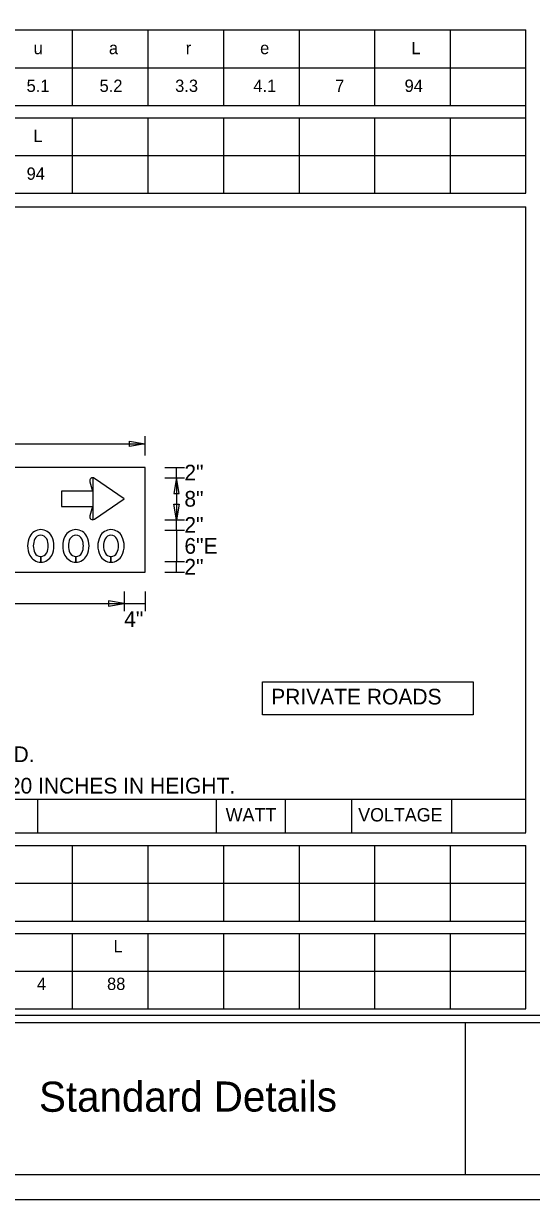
# Model space of a CAD drawing. Extents: x 764 to 1076, y -284 to -242.
# Drawn here: x 1035.26 to 1043.35, y -284.2 to -265.48 of the extents above; entities that cross this region are included whole.
import ezdxf

# ---------------------------------------------------------------- set-up
doc = ezdxf.new("R2010")
doc.units = 0
for name, color, linetype in [('GSBWFill', 7, 'Continuous'), ('GSColorFill', 7, 'Continuous'), ('GSDims', 7, 'Continuous'), ('GSOutline', 7, 'Continuous'), ('GSSign', 7, 'Continuous'), ('NonPlottingEle_dp', 7, 'Continuous'), ('PlotBorder_dp', 7, 'Continuous'), ('SheetBorder_dp', 7, 'Continuous'), ('SheetLinesMisc2_dp', 7, 'Continuous'), ('TextLabel', 7, 'Continuous'), ('TextMinor', 7, 'Continuous'), ('TextMisc', 7, 'Continuous')]:
    doc.layers.add(name, color=color, linetype=linetype)

msp = doc.modelspace()

# ---------------------------------------------------------------- linework, layer by layer
at = {"layer": 'GSBWFill'}
for p, q in [((1037.199, -272.545), (1029.199, -272.545)), ((1037.199, -274.211), (1037.199, -272.545)), ((1035.537, -273.964), (1035.537, -274.054)), ((1035.537, -274.054), (1035.537, -273.964)), ((1036.096, -273.964), (1036.096, -274.054)), ((1036.096, -274.054), (1036.096, -273.964)), ((1036.655, -273.964), (1036.655, -274.054)), ((1036.655, -274.054), (1036.655, -273.964)), ((1029.199, -274.211), (1037.199, -274.211))]:
    msp.add_line(p, q, dxfattribs=at)
for points in [[(1036.318, -272.773), (1036.363, -272.921), (1035.865, -272.921)], [(1036.391, -273.37), (1036.866, -273.045), (1036.391, -272.72)], [(1035.865, -272.921), (1035.865, -273.168), (1036.363, -273.168), (1036.318, -273.316)]]:
    msp.add_lwpolyline(points, dxfattribs=at)
for centre, radius, start, end in [((1036.364, -272.759), 0.0481, 55.6003, 197.0573), ((1036.364, -273.33), 0.0481, 162.9427, 304.3997), ((1036.655, -273.731), 0.195, 26.481, 153.519), ((1036.655, -273.731), 0.105, 26.481, 153.519), ((1036.783, -273.795), 0.338, 153.519, 206.481), ((1036.783, -273.795), 0.248, 153.519, 206.481), ((1036.527, -273.795), 0.248, 333.519, 26.481), ((1036.527, -273.795), 0.338, 333.519, 26.481), ((1036.655, -273.859), 0.195, 206.481, 270), ((1036.655, -273.859), 0.105, 206.481, 270), ((1036.655, -273.859), 0.105, 270.0136, 333.519), ((1036.655, -273.859), 0.195, 270.0073, 333.519)]:
    msp.add_arc(centre, radius, start, end, dxfattribs=at)
for centre, major_axis, ratio, start_param, end_param in [((1035.537, -273.731), (0, 0.195), 0.999995, 5.17457, 7.3918), ((1035.537, -273.731), (0, 0.105), 0.999995, 5.17457, 7.3918), ((1036.096, -273.731), (0, 0.195), 0.999998, 5.17457, 7.3918), ((1036.096, -273.731), (0, 0.105), 0.999998, 5.17457, 7.3918), ((1035.665, -273.795), (0, 0.338), 0.999995, 1.108615, 2.032978), ((1035.665, -273.795), (0, 0.248), 0.999995, 1.108615, 2.032978), ((1035.409, -273.795), (0, 0.248), 0.999995, 4.250208, 5.17457), ((1035.409, -273.795), (0, 0.338), 0.999995, 4.250208, 5.17457), ((1036.224, -273.795), (0, 0.338), 0.999998, 1.108615, 2.032978), ((1036.224, -273.795), (0, 0.248), 0.999998, 1.108615, 2.032978), ((1035.968, -273.795), (0, 0.248), 0.999998, 4.250208, 5.17457), ((1035.968, -273.795), (0, 0.338), 0.999998, 4.250208, 5.17457), ((1035.537, -273.859), (0, 0.195), 0.999995, 2.032978, 3.141593), ((1035.537, -273.859), (0, 0.105), 0.999995, 2.032978, 3.141593), ((1035.537, -273.859), (0, 0.105), 0.999995, 3.141831, 4.250208), ((1035.537, -273.859), (0, 0.195), 0.999995, 3.141721, 4.250208), ((1036.096, -273.859), (0, 0.195), 0.999998, 2.032978, 3.141593), ((1036.096, -273.859), (0, 0.105), 0.999998, 2.032978, 3.141593), ((1036.096, -273.859), (0, 0.105), 0.999998, 3.141831, 4.250208), ((1036.096, -273.859), (0, 0.195), 0.999998, 3.141721, 4.250208)]:
    msp.add_ellipse(centre, major_axis=major_axis, ratio=ratio, start_param=start_param, end_param=end_param, dxfattribs=at)
at = {"layer": 'GSColorFill'}
for p, q in [((1037.199, -272.545), (1029.199, -272.545)), ((1037.199, -272.545), (1029.199, -272.545)), ((1037.199, -274.211), (1037.199, -272.545)), ((1037.199, -274.211), (1037.199, -272.545)), ((1035.537, -273.964), (1035.537, -274.054)), ((1035.537, -274.054), (1035.537, -273.964)), ((1036.096, -273.964), (1036.096, -274.054)), ((1036.096, -274.054), (1036.096, -273.964)), ((1036.655, -273.964), (1036.655, -274.054)), ((1036.655, -274.054), (1036.655, -273.964)), ((1029.199, -274.211), (1037.199, -274.211)), ((1029.199, -274.211), (1037.199, -274.211))]:
    msp.add_line(p, q, dxfattribs=at)
for points in [[(1036.318, -272.773), (1036.363, -272.921), (1035.865, -272.921)], [(1036.391, -273.37), (1036.866, -273.045), (1036.391, -272.72)], [(1035.865, -272.921), (1035.865, -273.168), (1036.363, -273.168), (1036.318, -273.316)]]:
    msp.add_lwpolyline(points, dxfattribs=at)
for centre, radius, start, end in [((1036.364, -272.759), 0.0481, 55.6003, 197.0573), ((1036.364, -273.33), 0.0481, 162.9427, 304.3997), ((1036.655, -273.731), 0.195, 26.481, 153.519), ((1036.655, -273.731), 0.105, 26.481, 153.519), ((1036.783, -273.795), 0.338, 153.519, 206.481), ((1036.783, -273.795), 0.248, 153.519, 206.481), ((1036.527, -273.795), 0.248, 333.519, 26.481), ((1036.527, -273.795), 0.338, 333.519, 26.481), ((1036.655, -273.859), 0.195, 206.481, 270), ((1036.655, -273.859), 0.105, 206.481, 270), ((1036.655, -273.859), 0.105, 270.0136, 333.519), ((1036.655, -273.859), 0.195, 270.0073, 333.519)]:
    msp.add_arc(centre, radius, start, end, dxfattribs=at)
for centre, major_axis, ratio, start_param, end_param in [((1035.537, -273.731), (0, 0.195), 0.999995, 5.17457, 7.3918), ((1035.537, -273.731), (0, 0.105), 0.999995, 5.17457, 7.3918), ((1036.096, -273.731), (0, 0.195), 0.999998, 5.17457, 7.3918), ((1036.096, -273.731), (0, 0.105), 0.999998, 5.17457, 7.3918), ((1035.665, -273.795), (0, 0.338), 0.999995, 1.108615, 2.032978), ((1035.665, -273.795), (0, 0.248), 0.999995, 1.108615, 2.032978), ((1035.409, -273.795), (0, 0.248), 0.999995, 4.250208, 5.17457), ((1035.409, -273.795), (0, 0.338), 0.999995, 4.250208, 5.17457), ((1036.224, -273.795), (0, 0.338), 0.999998, 1.108615, 2.032978), ((1036.224, -273.795), (0, 0.248), 0.999998, 1.108615, 2.032978), ((1035.968, -273.795), (0, 0.248), 0.999998, 4.250208, 5.17457), ((1035.968, -273.795), (0, 0.338), 0.999998, 4.250208, 5.17457), ((1035.537, -273.859), (0, 0.195), 0.999995, 2.032978, 3.141593), ((1035.537, -273.859), (0, 0.105), 0.999995, 2.032978, 3.141593), ((1035.537, -273.859), (0, 0.105), 0.999995, 3.141831, 4.250208), ((1035.537, -273.859), (0, 0.195), 0.999995, 3.141721, 4.250208), ((1036.096, -273.859), (0, 0.195), 0.999998, 2.032978, 3.141593), ((1036.096, -273.859), (0, 0.105), 0.999998, 2.032978, 3.141593), ((1036.096, -273.859), (0, 0.105), 0.999998, 3.141831, 4.250208), ((1036.096, -273.859), (0, 0.195), 0.999998, 3.141721, 4.250208)]:
    msp.add_ellipse(centre, major_axis=major_axis, ratio=ratio, start_param=start_param, end_param=end_param, dxfattribs=at)
at = {"layer": 'GSDims'}
for p, q in [((1037.199, -272.357), (1037.199, -272.045)), ((1029.199, -272.17), (1037.199, -272.17)), ((1037.199, -272.357), (1037.199, -272.357)), ((1037.511, -272.545), (1037.824, -272.545)), ((1037.511, -272.545), (1037.511, -272.545)), ((1037.699, -272.711), (1037.699, -272.545)), ((1037.511, -272.711), (1037.824, -272.711)), ((1037.511, -272.711), (1037.824, -272.711)), ((1037.699, -272.711), (1037.699, -273.378)), ((1037.511, -273.378), (1037.824, -273.378)), ((1037.511, -273.378), (1037.824, -273.378)), ((1037.699, -273.545), (1037.699, -273.378)), ((1037.511, -273.545), (1037.824, -273.545)), ((1037.511, -273.545), (1037.824, -273.545)), ((1037.699, -273.545), (1037.699, -274.045)), ((1037.511, -274.045), (1037.824, -274.045)), ((1037.511, -274.045), (1037.824, -274.045)), ((1037.699, -274.211), (1037.699, -274.045)), ((1037.511, -274.211), (1037.824, -274.211)), ((1037.511, -274.211), (1037.511, -274.211)), ((1036.866, -274.524), (1036.866, -274.836)), ((1036.866, -274.524), (1036.866, -274.836)), ((1037.199, -274.524), (1037.199, -274.836)), ((1037.199, -274.524), (1037.199, -274.836)), ((1029.532, -274.711), (1036.866, -274.711)), ((1036.866, -274.711), (1037.199, -274.711))]:
    msp.add_line(p, q, dxfattribs=at)
for points in [[(1037.199, -272.17), (1036.949, -272.211), (1036.949, -272.128)], [(1037.699, -272.711), (1037.657, -272.961), (1037.74, -272.961)], [(1037.699, -273.378), (1037.657, -273.128), (1037.74, -273.128)], [(1036.866, -274.711), (1036.616, -274.67), (1036.616, -274.753)]]:
    msp.add_lwpolyline(points, close=True, dxfattribs=at)
at = {"layer": 'GSOutline'}
for p, q in [((1037.199, -272.545), (1029.199, -272.545)), ((1037.199, -274.211), (1037.199, -272.545)), ((1029.199, -274.211), (1037.199, -274.211))]:
    msp.add_line(p, q, dxfattribs=at)
for points in [[(1036.318, -272.773), (1036.363, -272.921), (1035.865, -272.921)], [(1036.391, -273.37), (1036.866, -273.045), (1036.391, -272.72)], [(1035.865, -272.921), (1035.865, -273.168), (1036.363, -273.168), (1036.318, -273.316)]]:
    msp.add_lwpolyline(points, dxfattribs=at)
for centre, radius, start, end in [((1036.364, -272.759), 0.0481, 55.6003, 197.0573), ((1036.364, -273.33), 0.0481, 162.9427, 304.3997), ((1036.655, -273.731), 0.195, 26.481, 153.519), ((1036.655, -273.731), 0.105, 26.481, 153.519), ((1036.783, -273.795), 0.338, 153.519, 206.481), ((1036.783, -273.795), 0.248, 153.519, 206.481), ((1036.527, -273.795), 0.248, 333.519, 26.481), ((1036.527, -273.795), 0.338, 333.519, 26.481), ((1036.655, -273.859), 0.195, 206.481, 333.519), ((1036.655, -273.859), 0.105, 206.481, 333.519)]:
    msp.add_arc(centre, radius, start, end, dxfattribs=at)
for centre, major_axis, ratio, start_param, end_param in [((1035.537, -273.731), (0, 0.195), 0.999995, 5.17457, 7.3918), ((1035.537, -273.731), (0, 0.105), 0.999995, 5.17457, 7.3918), ((1036.096, -273.731), (0, 0.195), 0.999998, 5.17457, 7.3918), ((1036.096, -273.731), (0, 0.105), 0.999998, 5.17457, 7.3918), ((1035.665, -273.795), (0, 0.338), 0.999995, 1.108615, 2.032978), ((1035.665, -273.795), (0, 0.248), 0.999995, 1.108615, 2.032978), ((1035.409, -273.795), (0, 0.248), 0.999995, 4.250208, 5.17457), ((1035.409, -273.795), (0, 0.338), 0.999995, 4.250208, 5.17457), ((1036.224, -273.795), (0, 0.338), 0.999998, 1.108615, 2.032978), ((1036.224, -273.795), (0, 0.248), 0.999998, 1.108615, 2.032978), ((1035.968, -273.795), (0, 0.248), 0.999998, 4.250208, 5.17457), ((1035.968, -273.795), (0, 0.338), 0.999998, 4.250208, 5.17457), ((1035.537, -273.859), (0, 0.195), 0.999995, 2.032978, 4.250208), ((1035.537, -273.859), (0, 0.105), 0.999995, 2.032978, 4.250208), ((1036.096, -273.859), (0, 0.195), 0.999998, 2.032978, 4.250208), ((1036.096, -273.859), (0, 0.105), 0.999998, 2.032978, 4.250208)]:
    msp.add_ellipse(centre, major_axis=major_axis, ratio=ratio, start_param=start_param, end_param=end_param, dxfattribs=at)
at = {"layer": 'NonPlottingEle_dp'}
msp.add_line((1036.364, -272.711), (1036.365, -273.378), dxfattribs=at)
at = {"layer": 'PlotBorder_dp'}
msp.add_lwpolyline([(1010.014, -241.805), (1010.014, -284.205), (1076.014, -284.205), (1076.014, -241.805)], dxfattribs=at)
at = {"layer": 'SheetBorder_dp'}
for p, q in [((1012.214, -281.388), (1073.814, -281.388)), ((1042.298, -281.388), (1042.298, -283.805)), ((1012.214, -283.805), (1073.814, -283.805))]:
    msp.add_line(p, q, dxfattribs=at)
at = {"layer": 'SheetLinesMisc2_dp'}
for p, q in [((1013.667, -265.578), (1043.262, -265.578)), ((1036.038, -265.578), (1036.038, -266.78)), ((1037.242, -265.578), (1037.242, -266.78)), ((1038.446, -265.578), (1038.446, -266.78)), ((1039.65, -265.578), (1039.65, -266.78)), ((1040.854, -265.578), (1040.854, -266.78)), ((1042.058, -265.578), (1042.058, -266.78)), ((1043.262, -268.179), (1043.262, -265.578)), ((1013.667, -266.179), (1043.262, -266.179)), ((1013.667, -266.78), (1043.262, -266.78)), ((1013.667, -266.977), (1043.262, -266.977)), ((1036.038, -266.977), (1036.038, -268.179)), ((1037.242, -266.977), (1037.242, -268.179)), ((1038.446, -266.977), (1038.446, -268.179)), ((1039.65, -266.977), (1039.65, -268.179)), ((1040.854, -266.977), (1040.854, -268.179)), ((1042.058, -266.977), (1042.058, -268.179)), ((1013.667, -267.578), (1043.262, -267.578)), ((1013.667, -268.179), (1043.262, -268.179)), ((1022.796, -268.394), (1043.262, -268.394)), ((1043.262, -278.348), (1043.262, -268.393)), ((1022.796, -277.828), (1043.262, -277.828)), ((1035.485, -277.828), (1035.485, -278.363)), ((1038.329, -277.828), (1038.329, -278.363)), ((1039.427, -277.828), (1039.427, -278.363)), ((1040.486, -277.828), (1040.486, -278.363)), ((1042.08, -277.828), (1042.08, -278.363)), ((1022.796, -278.363), (1043.262, -278.363)), ((1043.262, -278.362), (1043.262, -278.348)), ((1013.667, -278.568), (1043.262, -278.568)), ((1036.038, -278.568), (1036.038, -279.77)), ((1037.242, -278.568), (1037.242, -279.77)), ((1038.446, -278.568), (1038.446, -279.77)), ((1039.65, -278.568), (1039.65, -279.77)), ((1040.854, -278.568), (1040.854, -279.77)), ((1042.058, -278.568), (1042.058, -279.77)), ((1043.262, -281.169), (1043.262, -278.568)), ((1013.667, -279.169), (1043.262, -279.169)), ((1013.667, -279.77), (1043.262, -279.77)), ((1013.667, -279.966), (1043.262, -279.966)), ((1036.038, -279.966), (1036.038, -281.169)), ((1037.242, -279.966), (1037.242, -281.169)), ((1038.446, -279.966), (1038.446, -281.169)), ((1039.65, -279.966), (1039.65, -281.169)), ((1040.854, -279.966), (1040.854, -281.169)), ((1042.058, -279.966), (1042.058, -281.169)), ((1013.667, -280.568), (1043.262, -280.568)), ((1073.554, -281.276), (1013.379, -281.276)), ((1013.667, -281.169), (1043.262, -281.169))]:
    msp.add_line(p, q, dxfattribs=at)
at = {"layer": 'TextLabel'}
msp.add_lwpolyline([(1039.068, -275.958), (1042.425, -275.958), (1042.425, -276.486), (1039.068, -276.486)], close=True, dxfattribs=at)

# ---------------------------------------------------------------- texts
at = {"layer": 'GSDims'}
for s, p in [('2"', (1037.824, -272.753)), ('8"', (1037.824, -273.17)), ('2"', (1037.824, -273.587)), ('6"E', (1037.824, -273.92)), ('2"', (1037.824, -274.253)), ('4"', (1036.865, -275.086))]:
    msp.add_text(s, height=0.25, dxfattribs=at).set_placement(p)
at = {"layer": 'GSSign'}
for s, height, p in [('u', 0.196, (1035.423, -265.964)), ('a', 0.196, (1036.622, -265.964)), ('r', 0.196, (1037.845, -265.964)), ('e', 0.196, (1039.03, -265.964)), ('L', 0.196, (1041.439, -265.964)), ('5.1', 0.1961, (1035.311, -266.565)), ('5.2', 0.1961, (1036.473, -266.565)), ('3.3', 0.1961, (1037.677, -266.565)), ('4.1', 0.1961, (1038.923, -266.565)), ('7', 0.196, (1040.225, -266.565)), ('94', 0.1961, (1041.331, -266.565)), ('L', 0.196, (1035.418, -267.363)), ('94', 0.1961, (1035.311, -267.964)), ('L', 0.196, (1036.695, -280.267)), ('4', 0.196, (1035.476, -280.868)), ('88', 0.1961, (1036.592, -280.868))]:
    msp.add_text(s, height=height, dxfattribs=at).set_placement(p)
at = {"layer": 'TextLabel'}
for s, p in [('PRIVATE ROADS', (1039.207, -276.321)), ('NOTE: THE FRAME HEIGHT AND LENGTH DIMENSIONS MUST BE VERIFIED.', (1023.271, -277.239)), ('       THE SIGN PANEL HEIGHT DIMENSION IS FOR A FRAME MEASURING 20 INCHES IN HEIGHT.', (1023.271, -277.739))]:
    msp.add_text(s, height=0.25, dxfattribs=at).set_placement(p)
at = {"layer": 'TextMinor'}
for s, p in [('WATT', (1038.482, -278.184)), ('VOLTAGE', (1040.592, -278.184))]:
    msp.add_text(s, height=0.2126, dxfattribs=at).set_placement(p)
at = {"layer": 'TextMisc'}
msp.add_text('Standard Details', height=0.48, rotation=0.0498, dxfattribs=at).set_placement((1035.509, -282.808))

doc.saveas('drawing.dxf')
